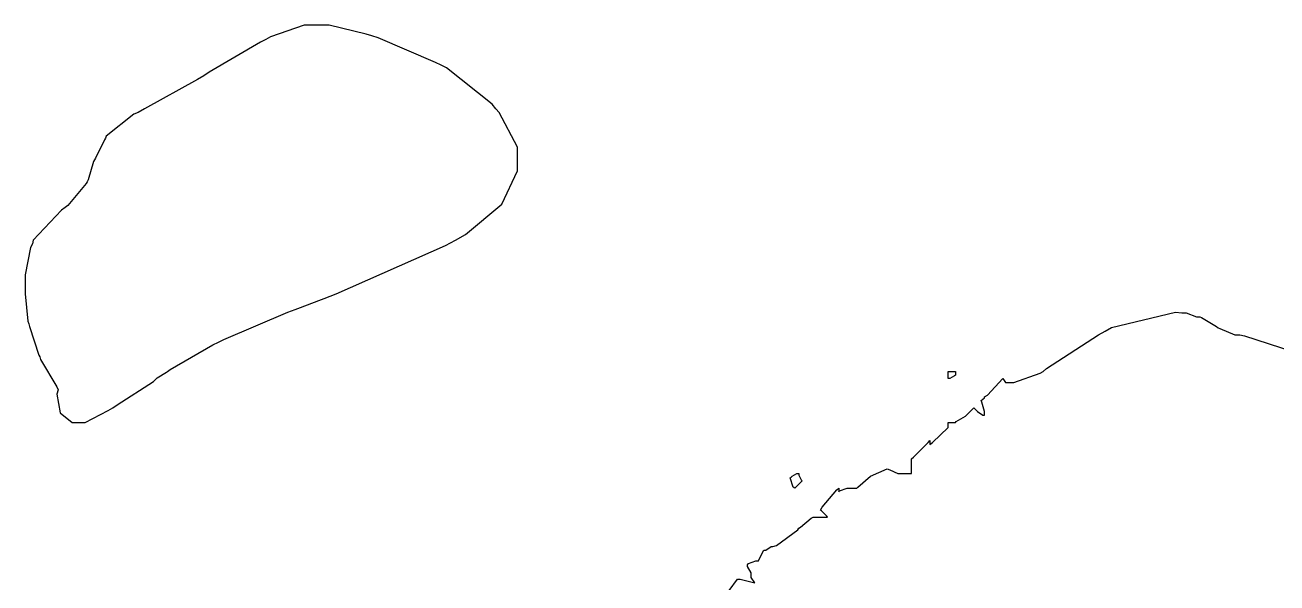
# Model space of a CAD drawing. Extents: x 51 to 306, y 22 to 311.
# Drawn here: x 182.88 to 194.98, y 223.73 to 229.13 of the extents above; entities that cross this region are included whole.
import ezdxf

# ---------------------------------------------------------------- set-up
doc = ezdxf.new("R2010")
doc.units = 0
doc.header["$MEASUREMENT"] = 0

msp = doc.modelspace()

# ---------------------------------------------------------------- linework, layer by layer
at = {"color": 7}
for points in [[(183.374, 225.285), (183.462, 225.285), (183.683, 225.399), (183.727, 225.425), (183.771, 225.453), (184.122, 225.681), (184.15, 225.708), (184.158, 225.717), (184.246, 225.77), (184.256, 225.778), (184.282, 225.796), (184.696, 226.034), (184.749, 226.06), (184.802, 226.088), (185.419, 226.351), (185.491, 226.377), (185.517, 226.387), (185.746, 226.475), (185.773, 226.483), (185.888, 226.527), (186.945, 226.996), (187.042, 227.048), (187.139, 227.102), (187.488, 227.397), (187.642, 227.718), (187.642, 227.824), (187.642, 227.948), (187.465, 228.283), (187.431, 228.317), (187.395, 228.362), (186.954, 228.714), (186.902, 228.74), (186.848, 228.768), (186.293, 229.006), (186.231, 229.023), (186.177, 229.041), (185.82, 229.129), (185.702, 229.129), (185.578, 229.129), (185.252, 229.015), (185.208, 228.989), (185.155, 228.962), (184.661, 228.672), (184.609, 228.636), (184.547, 228.601), (184.034, 228.319), (183.974, 228.283), (183.93, 228.265), (183.665, 228.053), (183.657, 228.035), (183.647, 228.019), (183.559, 227.842), (183.551, 227.824), (183.541, 227.808), (183.489, 227.63), (183.48, 227.612), (183.471, 227.595), (183.294, 227.383), (183.268, 227.365), (183.232, 227.339), (182.959, 227.048), (182.951, 227.013), (182.933, 226.978), (182.879, 226.713), (182.879, 226.624), (182.879, 226.527), (182.906, 226.264), (182.915, 226.237), (182.923, 226.211), (183.012, 225.936), (183.021, 225.918), (183.03, 225.892), (183.188, 225.629), (183.198, 225.601), (183.188, 225.557), (183.218, 225.377), (183.334, 225.285), (183.374, 225.285)], [(191.805, 225.778), (191.821, 225.778), (191.861, 225.778), (191.875, 225.778), (191.875, 225.778), (191.875, 225.752), (191.875, 225.742), (191.866, 225.734), (191.82, 225.708), (191.805, 225.708), (191.805, 225.726), (191.805, 225.765), (191.805, 225.778)], [(190.324, 224.649), (190.306, 224.659), (190.278, 224.747), (190.288, 224.755), (190.296, 224.765), (190.343, 224.79), (190.36, 224.79), (190.36, 224.773), (190.384, 224.729), (190.394, 224.719), (190.384, 224.711), (190.324, 224.649), (190.324, 224.649)]]:
    msp.add_lwpolyline(points, close=True, dxfattribs=at)
for points in [[(189.935, 223.731), (189.901, 223.785), (189.901, 223.802), (189.901, 223.829), (189.865, 223.889), (189.865, 223.908), (189.873, 223.918), (189.946, 223.944), (189.971, 223.944), (189.979, 223.962), (190.024, 224.05), (190.041, 224.05), (190.041, 224.05), (190.094, 224.084), (190.111, 224.084), (190.146, 224.094), (190.35, 224.244), (190.36, 224.26), (190.376, 224.27), (190.482, 224.359), (190.5, 224.367), (190.535, 224.367), (190.613, 224.367), (190.64, 224.367), (190.631, 224.376), (190.579, 224.429), (190.57, 224.437), (190.587, 224.464), (190.729, 224.633), (190.747, 224.649), (190.747, 224.649), (190.747, 224.623), (190.747, 224.613), (190.755, 224.623), (190.828, 224.649), (190.853, 224.649), (190.869, 224.649), (190.923, 224.649), (190.923, 224.649), (190.931, 224.659), (191.055, 224.764), (191.214, 224.835), (191.242, 224.826), (191.242, 224.826), (191.32, 224.79), (191.346, 224.79), (191.372, 224.79), (191.452, 224.79), (191.452, 224.79), (191.452, 224.79), (191.452, 224.844), (191.452, 224.86), (191.452, 224.878), (191.452, 224.919), (191.452, 224.932), (191.469, 224.949), (191.611, 225.09), (191.629, 225.108), (191.629, 225.108), (191.629, 225.082), (191.629, 225.072), (191.655, 225.09), (191.805, 225.236), (191.805, 225.285), (191.821, 225.285), (191.861, 225.285), (191.875, 225.285), (191.884, 225.294), (191.972, 225.346), (191.981, 225.355), (192.052, 225.425), (192.088, 225.389), (192.088, 225.389), (192.14, 225.355), (192.158, 225.355), (192.158, 225.39), (192.132, 225.479), (192.123, 225.495), (192.123, 225.495), (192.158, 225.523), (192.158, 225.531), (192.184, 225.549), (192.334, 225.708), (192.334, 225.708), (192.334, 225.708), (192.36, 225.672), (192.37, 225.672), (192.387, 225.672), (192.427, 225.672), (192.44, 225.672), (192.44, 225.672), (192.695, 225.761), (192.723, 225.778), (192.757, 225.805), (193.26, 226.132), (193.322, 226.167), (193.383, 226.202), (194.002, 226.352), (194.064, 226.343), (194.108, 226.343), (194.207, 226.307), (194.24, 226.307), (194.256, 226.299), (194.399, 226.211), (194.417, 226.201), (194.433, 226.193), (194.578, 226.131), (194.627, 226.131), (194.671, 226.122), (195.138, 225.972)], [(189.688, 223.657), (189.767, 223.767), (189.794, 223.767), (189.935, 223.731)]]:
    msp.add_lwpolyline(points, dxfattribs=at)

doc.saveas('drawing.dxf')
